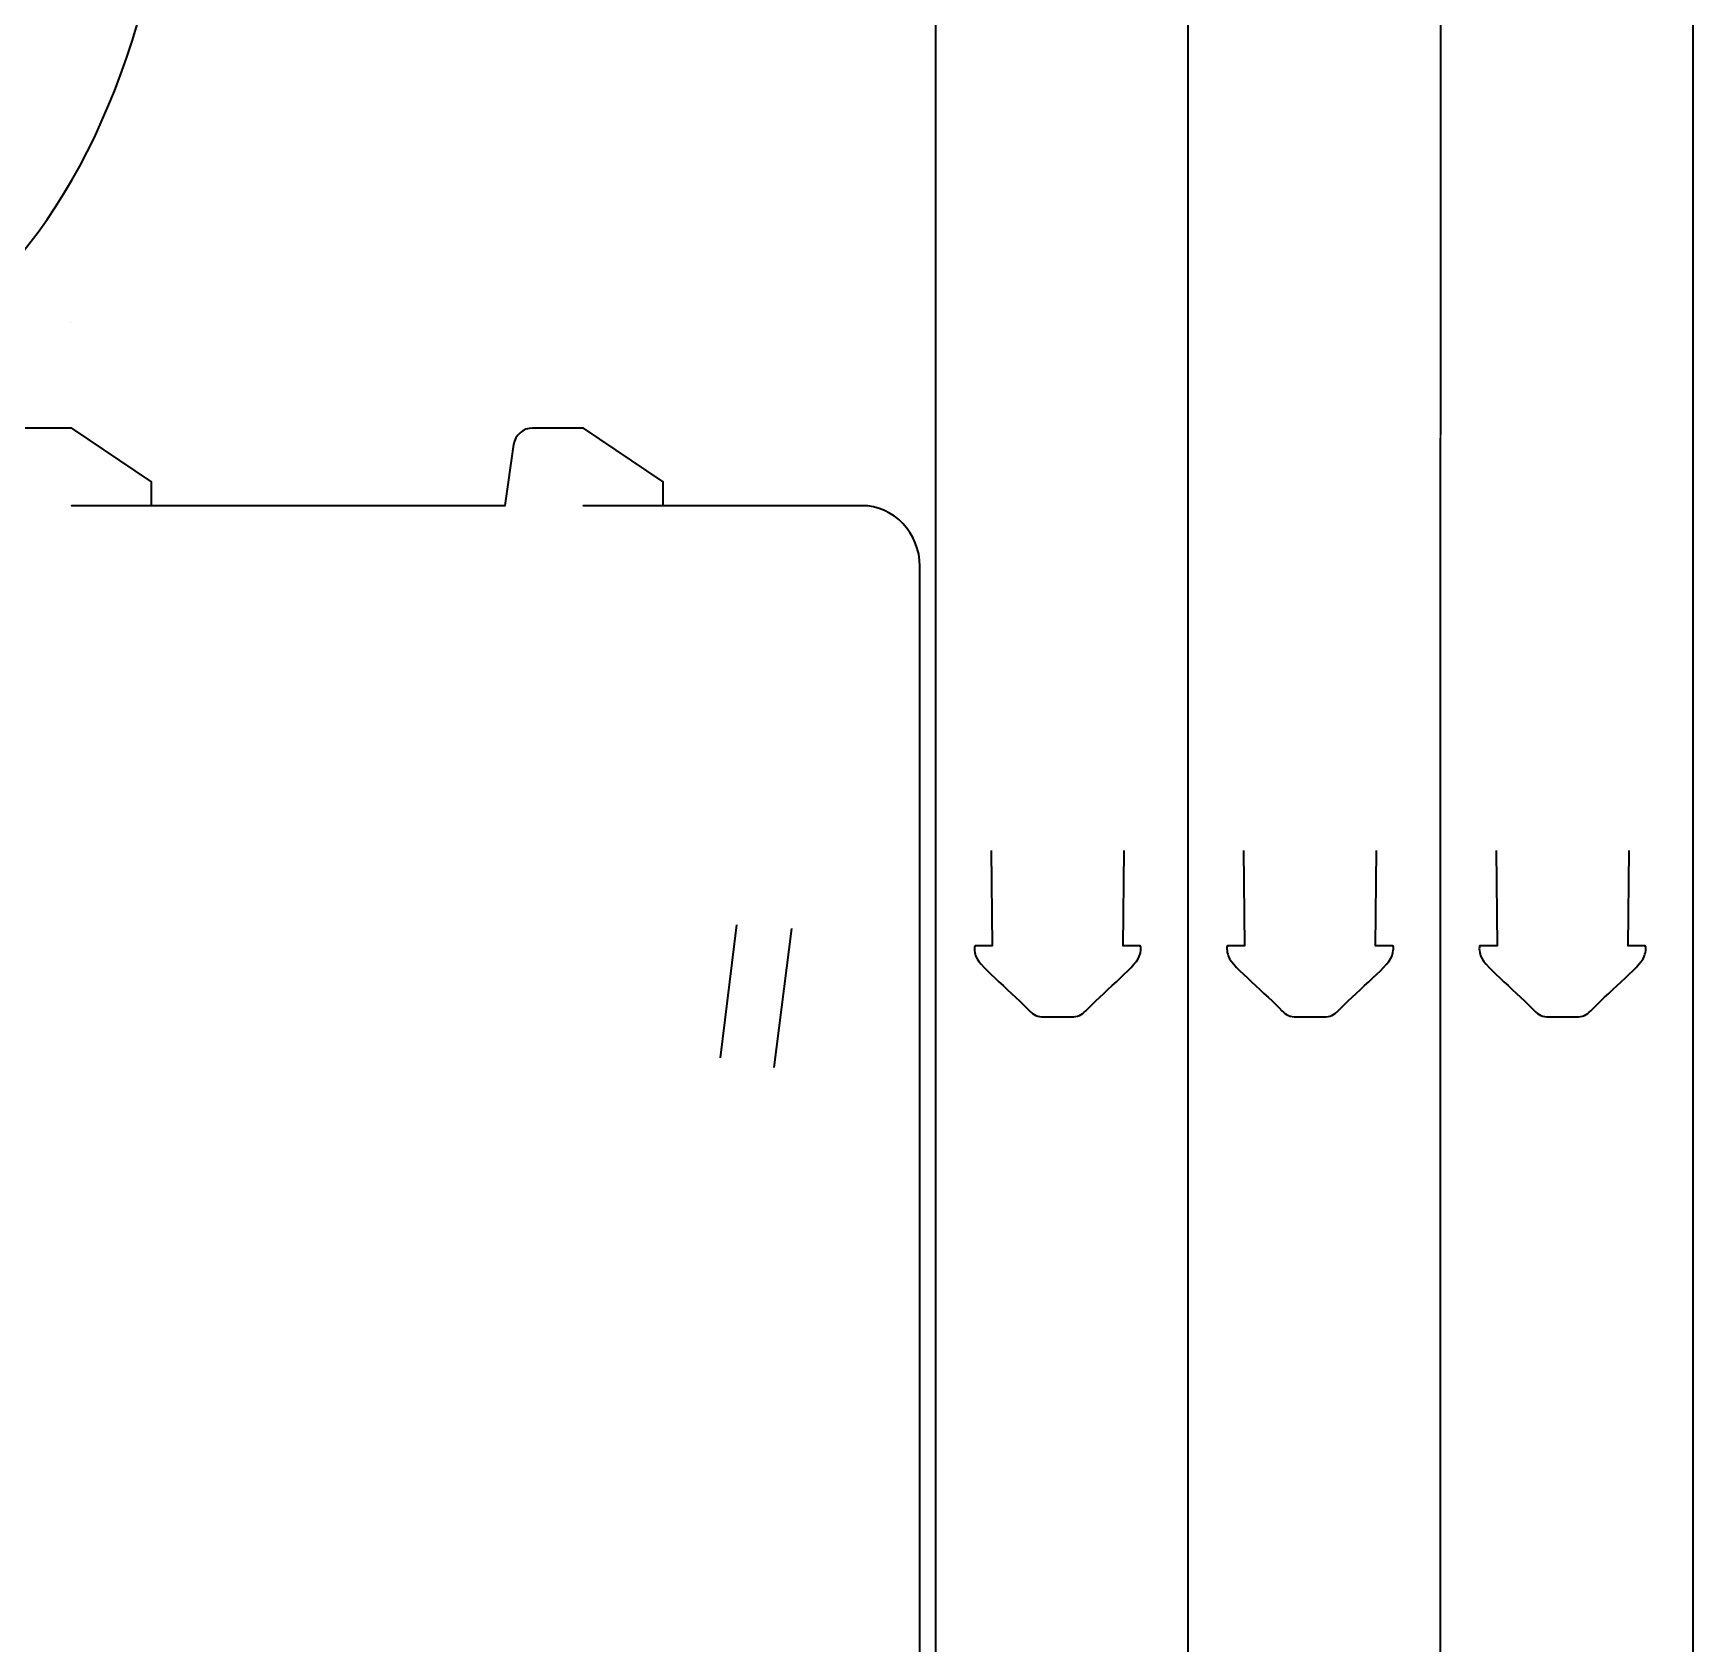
# Model space of a CAD drawing. Header units: inches. Extents: x 1974 to 2973, y -3088 to -2328.
# Drawn here: x 2799.5 to 2972.7, y -2878.4 to -2710.4 of the extents above; entities that cross this region are included whole.
import ezdxf

# ---------------------------------------------------------------- set-up
doc = ezdxf.new("R2010")
doc.units = ezdxf.units.IN
doc.header["$MEASUREMENT"] = 0
doc.layers.add('Layer 1', color=7, linetype='Continuous')

msp = doc.modelspace()

# ---------------------------------------------------------------- linework, layer by layer
at = {"layer": 'Layer 1', "color": 179, "lineweight": 35, "true_color": 0x231f20}
for points in [[(2803.44, -2740.58), (2803.44, -2740.58)], [(2872.95, -2803.4), (2871.25, -2817.3)], [(2878.69, -2803.79), (2876.84, -2818.29)]]:
    msp.add_lwpolyline(points, dxfattribs=at)
for points, knots in [([(2971.28, -2354.6), (2972.19, -2355.63), (2972.74, -2356.95), (2972.74, -2358.39), (2972.74, -2358.39), (2972.74, -2934.67), (2972.74, -2934.67)], [0, 0, 0, 0, 1, 1, 1, 2, 2, 2, 2]), ([(2971.28, -2354.6), (2972.19, -2355.63), (2972.74, -2356.95), (2972.74, -2358.39), (2972.74, -2358.39), (2972.74, -2934.67), (2972.74, -2934.67)], [0, 0, 0, 0, 1, 1, 1, 2, 2, 2, 2]), ([(2896.67, -2461.35), (2895.03, -2461.35), (2893.7, -2462.67), (2893.7, -2464.31), (2893.7, -2464.31), (2893.7, -3040.56), (2893.7, -3040.56), (2893.7, -3042), (2894.24, -3043.32), (2895.15, -3044.35)], [0, 0, 0, 0, 1, 1, 1, 2, 2, 2, 3, 3, 3, 3]), ([(2923.02, -2461.35), (2921.38, -2461.35), (2920.05, -2462.67), (2920.05, -2464.31), (2920.05, -2464.31), (2920.05, -3040.56), (2920.05, -3040.56), (2920.05, -3042), (2920.59, -3043.32), (2921.5, -3044.35)], [0, 0, 0, 0, 1, 1, 1, 2, 2, 2, 3, 3, 3, 3]), ([(2923.02, -2461.35), (2921.38, -2461.35), (2920.05, -2462.67), (2920.05, -2464.31), (2920.05, -2464.31), (2920.05, -3040.56), (2920.05, -3040.56), (2920.05, -3042), (2920.59, -3043.32), (2921.5, -3044.35)], [0, 0, 0, 0, 1, 1, 1, 2, 2, 2, 3, 3, 3, 3]), ([(2949.36, -2461.35), (2947.73, -2461.35), (2946.4, -2462.67), (2946.4, -2464.31), (2946.4, -2464.31), (2946.39, -3040.56), (2946.39, -3040.56), (2946.39, -3042), (2946.94, -3043.32), (2947.85, -3044.35)], [0, 0, 0, 0, 1, 1, 1, 2, 2, 2, 3, 3, 3, 3]), ([(2949.36, -2461.35), (2947.73, -2461.35), (2946.4, -2462.67), (2946.4, -2464.31), (2946.4, -2464.31), (2946.39, -3040.56), (2946.39, -3040.56), (2946.39, -3042), (2946.94, -3043.32), (2947.85, -3044.35)], [0, 0, 0, 0, 1, 1, 1, 2, 2, 2, 3, 3, 3, 3]), ([(2739.63, -3006.59), (2739.63, -3006.59), (2775.67, -3006.59), (2775.67, -3006.59), (2842.47, -3006.59), (2892.08, -2954.73), (2892.08, -2884.59), (2892.08, -2884.59), (2892.08, -2766.02), (2892.08, -2766.02), (2892.08, -2762.51), (2889.38, -2759.67), (2886.04, -2759.67), (2886.04, -2759.67), (2856.98, -2759.67), (2856.98, -2759.67), (2856.98, -2759.67), (2856.98, -2759.66), (2856.98, -2759.66), (2856.98, -2759.66), (2865.29, -2759.66), (2865.29, -2759.66), (2865.29, -2759.66), (2865.29, -2757.19), (2865.29, -2757.19), (2865.29, -2757.19), (2856.98, -2751.57), (2856.98, -2751.57), (2856.98, -2751.57), (2851.67, -2751.57), (2851.67, -2751.57), (2850.68, -2751.57), (2849.84, -2752.3), (2849.69, -2753.28), (2849.69, -2753.28), (2848.76, -2759.66), (2848.76, -2759.66), (2848.76, -2759.66), (2848.76, -2759.67), (2848.76, -2759.67), (2848.76, -2759.67), (2803.59, -2759.67), (2803.59, -2759.67), (2803.59, -2759.67), (2803.59, -2759.66), (2803.59, -2759.66), (2803.59, -2759.66), (2811.9, -2759.66), (2811.9, -2759.66), (2811.9, -2759.66), (2811.9, -2757.19), (2811.9, -2757.19), (2811.9, -2757.19), (2803.59, -2751.57), (2803.59, -2751.57), (2803.59, -2751.57), (2798.29, -2751.57), (2798.29, -2751.57), (2797.29, -2751.57), (2796.45, -2752.3), (2796.31, -2753.28), (2796.31, -2753.28), (2795.37, -2759.66), (2795.37, -2759.66), (2795.37, -2759.66), (2795.37, -2759.67), (2795.37, -2759.67), (2795.37, -2759.67), (2751.89, -2759.67), (2751.89, -2759.67), (2751.89, -2759.67), (2751.89, -2759.41), (2751.89, -2759.41), (2797.48, -2745.92), (2813.18, -2728.08), (2816.65, -2667.58), (2816.67, -2665.68), (2812.51, -2664.82), (2811.32, -2666.31), (2801.29, -2678.92), (2773.32, -2701.73), (2739.58, -2701.82)], [0, 0, 0, 0, 1, 1, 1, 2, 2, 2, 3, 3, 3, 4, 4, 4, 5, 5, 5, 6, 6, 6, 7, 7, 7, 8, 8, 8, 9, 9, 9, 10, 10, 10, 11, 11, 11, 12, 12, 12, 13, 13, 13, 14, 14, 14, 15, 15, 15, 16, 16, 16, 17, 17, 17, 18, 18, 18, 19, 19, 19, 20, 20, 20, 21, 21, 21, 22, 22, 22, 23, 23, 23, 24, 24, 24, 25, 25, 25, 26, 26, 26, 27, 27, 27, 27]), ([(2899.52, -2795.64), (2899.52, -2795.64), (2899.62, -2805.61), (2899.62, -2805.61), (2899.62, -2805.61), (2897.86, -2805.61), (2897.86, -2805.61), (2897.65, -2805.61), (2897.85, -2806.53), (2897.93, -2806.73), (2898.39, -2807.83), (2902, -2810.74), (2903.52, -2812.38), (2903.9, -2812.79), (2904.43, -2813.02), (2904.99, -2813.02), (2904.99, -2813.02), (2907.93, -2813.02), (2907.93, -2813.02), (2908.48, -2813.02), (2909.01, -2812.79), (2909.39, -2812.38), (2910.92, -2810.74), (2914.52, -2807.83), (2914.98, -2806.73), (2915.06, -2806.53), (2915.27, -2805.61), (2915.05, -2805.61), (2915.05, -2805.61), (2913.29, -2805.61), (2913.29, -2805.61), (2913.29, -2805.61), (2913.39, -2795.64), (2913.39, -2795.64)], [0, 0, 0, 0, 1, 1, 1, 2, 2, 2, 3, 3, 3, 4, 4, 4, 5, 5, 5, 6, 6, 6, 7, 7, 7, 8, 8, 8, 9, 9, 9, 10, 10, 10, 11, 11, 11, 11]), ([(2899.52, -2795.64), (2899.52, -2795.64), (2899.62, -2805.61), (2899.62, -2805.61), (2899.62, -2805.61), (2897.86, -2805.61), (2897.86, -2805.61), (2897.65, -2805.61), (2897.85, -2806.53), (2897.93, -2806.73), (2898.39, -2807.83), (2902, -2810.74), (2903.52, -2812.38), (2903.9, -2812.79), (2904.43, -2813.02), (2904.99, -2813.02), (2904.99, -2813.02), (2907.93, -2813.02), (2907.93, -2813.02), (2908.48, -2813.02), (2909.01, -2812.79), (2909.39, -2812.38), (2910.92, -2810.74), (2914.52, -2807.83), (2914.98, -2806.73), (2915.06, -2806.53), (2915.27, -2805.61), (2915.05, -2805.61), (2915.05, -2805.61), (2913.29, -2805.61), (2913.29, -2805.61), (2913.29, -2805.61), (2913.39, -2795.64), (2913.39, -2795.64)], [0, 0, 0, 0, 1, 1, 1, 2, 2, 2, 3, 3, 3, 4, 4, 4, 5, 5, 5, 6, 6, 6, 7, 7, 7, 8, 8, 8, 9, 9, 9, 10, 10, 10, 11, 11, 11, 11]), ([(2925.87, -2795.64), (2925.87, -2795.64), (2925.97, -2805.61), (2925.97, -2805.61), (2925.97, -2805.61), (2924.21, -2805.61), (2924.21, -2805.61), (2923.99, -2805.61), (2924.2, -2806.53), (2924.28, -2806.73), (2924.74, -2807.83), (2928.35, -2810.74), (2929.87, -2812.38), (2930.25, -2812.79), (2930.78, -2813.02), (2931.33, -2813.02), (2931.33, -2813.02), (2934.28, -2813.02), (2934.28, -2813.02), (2934.83, -2813.02), (2935.36, -2812.79), (2935.74, -2812.38), (2937.26, -2810.74), (2940.87, -2807.83), (2941.33, -2806.73), (2941.41, -2806.53), (2941.62, -2805.61), (2941.4, -2805.61), (2941.4, -2805.61), (2939.64, -2805.61), (2939.64, -2805.61), (2939.64, -2805.61), (2939.74, -2795.64), (2939.74, -2795.64)], [0, 0, 0, 0, 1, 1, 1, 2, 2, 2, 3, 3, 3, 4, 4, 4, 5, 5, 5, 6, 6, 6, 7, 7, 7, 8, 8, 8, 9, 9, 9, 10, 10, 10, 11, 11, 11, 11]), ([(2925.87, -2795.64), (2925.87, -2795.64), (2925.97, -2805.61), (2925.97, -2805.61), (2925.97, -2805.61), (2924.21, -2805.61), (2924.21, -2805.61), (2923.99, -2805.61), (2924.2, -2806.53), (2924.28, -2806.73), (2924.74, -2807.83), (2928.35, -2810.74), (2929.87, -2812.38), (2930.25, -2812.79), (2930.78, -2813.02), (2931.33, -2813.02), (2931.33, -2813.02), (2934.28, -2813.02), (2934.28, -2813.02), (2934.83, -2813.02), (2935.36, -2812.79), (2935.74, -2812.38), (2937.26, -2810.74), (2940.87, -2807.83), (2941.33, -2806.73), (2941.41, -2806.53), (2941.62, -2805.61), (2941.4, -2805.61), (2941.4, -2805.61), (2939.64, -2805.61), (2939.64, -2805.61), (2939.64, -2805.61), (2939.74, -2795.64), (2939.74, -2795.64)], [0, 0, 0, 0, 1, 1, 1, 2, 2, 2, 3, 3, 3, 4, 4, 4, 5, 5, 5, 6, 6, 6, 7, 7, 7, 8, 8, 8, 9, 9, 9, 10, 10, 10, 11, 11, 11, 11]), ([(2952.21, -2795.64), (2952.21, -2795.64), (2952.32, -2805.61), (2952.32, -2805.61), (2952.32, -2805.61), (2950.56, -2805.61), (2950.56, -2805.61), (2950.34, -2805.61), (2950.55, -2806.53), (2950.63, -2806.73), (2951.09, -2807.83), (2954.69, -2810.74), (2956.22, -2812.38), (2956.6, -2812.79), (2957.13, -2813.02), (2957.68, -2813.02), (2957.68, -2813.02), (2960.62, -2813.02), (2960.62, -2813.02), (2961.18, -2813.02), (2961.71, -2812.79), (2962.09, -2812.38), (2963.61, -2810.74), (2967.22, -2807.83), (2967.67, -2806.73), (2967.76, -2806.53), (2967.96, -2805.61), (2967.75, -2805.61), (2967.75, -2805.61), (2965.99, -2805.61), (2965.99, -2805.61), (2965.99, -2805.61), (2966.09, -2795.64), (2966.09, -2795.64)], [0, 0, 0, 0, 1, 1, 1, 2, 2, 2, 3, 3, 3, 4, 4, 4, 5, 5, 5, 6, 6, 6, 7, 7, 7, 8, 8, 8, 9, 9, 9, 10, 10, 10, 11, 11, 11, 11]), ([(2952.21, -2795.64), (2952.21, -2795.64), (2952.32, -2805.61), (2952.32, -2805.61), (2952.32, -2805.61), (2950.56, -2805.61), (2950.56, -2805.61), (2950.34, -2805.61), (2950.55, -2806.53), (2950.63, -2806.73), (2951.09, -2807.83), (2954.69, -2810.74), (2956.22, -2812.38), (2956.6, -2812.79), (2957.13, -2813.02), (2957.68, -2813.02), (2957.68, -2813.02), (2960.62, -2813.02), (2960.62, -2813.02), (2961.18, -2813.02), (2961.71, -2812.79), (2962.09, -2812.38), (2963.61, -2810.74), (2967.22, -2807.83), (2967.67, -2806.73), (2967.76, -2806.53), (2967.96, -2805.61), (2967.75, -2805.61), (2967.75, -2805.61), (2965.99, -2805.61), (2965.99, -2805.61), (2965.99, -2805.61), (2966.09, -2795.64), (2966.09, -2795.64)], [0, 0, 0, 0, 1, 1, 1, 2, 2, 2, 3, 3, 3, 4, 4, 4, 5, 5, 5, 6, 6, 6, 7, 7, 7, 8, 8, 8, 9, 9, 9, 10, 10, 10, 11, 11, 11, 11])]:
    msp.add_open_spline(points, degree=3, knots=knots, dxfattribs=at)

doc.saveas('drawing.dxf')
